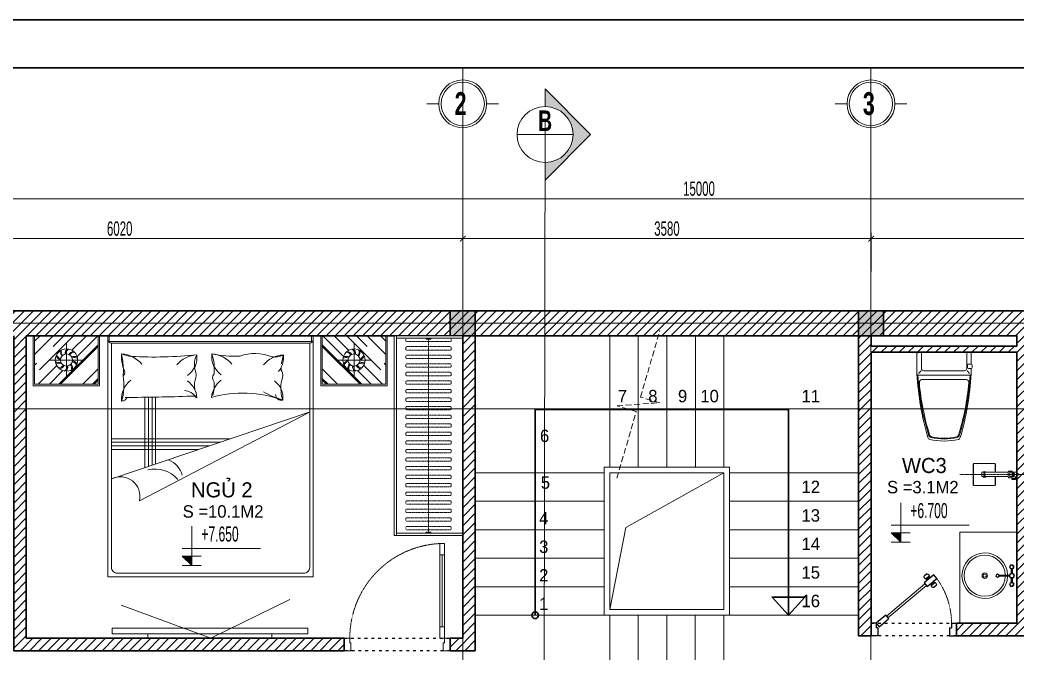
# Model space of a CAD drawing. Header units: millimetres. Extents: x 1336014 to 2939047, y -333549 to -60566.
# Drawn here: x 1369352 to 1378096, y -117158 to -111609 of the extents above; entities that cross this region are included whole.
import ezdxf
from ezdxf.enums import TextEntityAlignment as Align

# ---------------------------------------------------------------- set-up
doc = ezdxf.new("R2010")
doc.units = ezdxf.units.MM
doc.header["$MEASUREMENT"] = 0
doc.set_wipeout_variables(frame=1)
for name, pattern in [('$1$HIDDEN', [0.375, 0.25, -0.125]), ('ACAD_ISO03W100', [30, 12, -18]), ('CENTER2', [1.125, 0.75, -0.125, 0.125, -0.125]), ('DASHDOT', [1, 0.5, -0.25, 0, -0.25]), ('HIDDEN', [0.375, 0.25, -0.125])]:
    doc.linetypes.add(name, pattern=pattern)
for name, color, linetype, lineweight in [('.A-net Noi that', 139, 'Continuous', 15), ('.A-net Truc', 79, 'DASHDOT', 15), ('01.Cut', 255, 'Continuous', 35), ('02.Thay', 145, 'Continuous', 15), ('03.Manh', 251, 'Continuous', 13), ('04.Khuat', 250, 'HIDDEN', 18), ('05.Text', 253, 'Continuous', 18), ('06.betong', 2, 'Continuous', 35), ('07.noithat', 45, 'Continuous', 9), ('08.Dim', 156, 'Continuous', 15), ('09.Hatch', 250, 'Continuous', 5), ('10.Text', 254, 'Continuous', 18), ('10.truc', 250, 'CENTER2', 20), ('11.Khung bo', 32, 'Continuous', 50), ('12.Khung', 36, 'Continuous', 25), ('12.Kinh', 158, 'Continuous', 9), ('14. Net cua', 34, 'Continuous', 20), ('Alliance-dim', 1, 'Continuous', 13), ('DIM', 252, 'Continuous', 20), ('NN_KI HIEU', 22, 'Continuous', 18)]:
    doc.layers.add(name, color=color, linetype=linetype, lineweight=lineweight)
for name, color, linetype in [('i_Hatch thiet bi', 254, 'Continuous'), ('NET VUA', 143, 'Continuous'), ('text', 7, 'Continuous'), ('truc1', 250, 'ACAD_ISO03W100')]:
    doc.layers.add(name, color=color, linetype=linetype)
doc.layers.add('Tpl_Bound', color=1, linetype='Continuous', plot=False)
doc.styles.add('AVANTH', font='')
doc.styles.add('AVANTHB', font='')
doc.styles.add('TT5_Text Dim', font='hoatbif.shx', dxfattribs={"width": 0.6})
doc.styles.get('AVANTH').set_extended_font_data('.VnAvantH')
doc.styles.get('AVANTHB').set_extended_font_data('.VnAvantH', bold=True)
doc.dimstyles.new('TT5_Dim 1-50', dxfattribs={"dimscale": 50, "dimtxt": 2.5, "dimasz": 1, "dimexe": 1, "dimexo": 0.5, "dimgap": 0.5, "dimtad": 1, "dimdec": 0, "dimzin": 0, "dimdsep": 46, "dimtxsty": 'TT5_Text Dim', "dimblk": 'ARCHTICK', "dimcen": 0, "dimdle": 1, "dimclrd": 256, "dimclre": 256, "dimclrt": 1, "dimadec": 0, "dimazin": 0, "dimtfac": 0.015, "dimtdec": 0, "dimtix": 1, "dimtmove": 2, "dimatfit": 3, "dimldrblk": 'DOT', "dimfxl": 1, "dimtolj": 1, "dimtzin": 0, "dimlwd": -1, "dimlwe": -1, "dimarcsym": 1})

# ---------------------------------------------------------------- blocks, each defined once
blk = doc.blocks.new('100')
at = {"layer": '11.Khung bo', "const_width": 26.7}
blk.add_lwpolyline([(1860913, -945240), (1860913, -916940), (1896063, -916940), (1896063, -945240)], close=True, dxfattribs=at)
blk.add_lwpolyline([(1860913, -945240), (1860913, -916940), (1896063, -916940), (1896063, -945240)], close=True, dxfattribs=at)
blk.add_lwpolyline([(1860913, -945240), (1860913, -916940), (1896063, -916940), (1896063, -945240)], close=True, dxfattribs=at)
at = {"layer": '12.Khung'}
blk.add_lwpolyline([(1901579, -945940), (1901579, -916240), (1859580, -916240), (1859580, -945940)], close=True, dxfattribs=at)
blk.add_lwpolyline([(1901579, -945940), (1901579, -916240), (1859580, -916240), (1859580, -945940)], close=True, dxfattribs=at)
blk.add_lwpolyline([(1901579, -945940), (1901579, -916240), (1859580, -916240), (1859580, -945940)], close=True, dxfattribs=at)
blk = doc.blocks.new('DANHTRUC')
for p, q in [((980383, -947347), (980383, -947137)), ((979963, -947767), (979753, -947767)), ((980803, -947767), (981013, -947767)), ((980383, -948187), (980383, -948397))]:
    blk.add_line(p, q)
for radius in [420, 380]:
    blk.add_circle((980383, -947767), radius)
blk = doc.blocks.new('DFGFH')
h = blk.add_hatch(color=256)
h.dxf.hatch_style = 1
h.paths.add_polyline_path([(15438.1, 12136.8), (15658.1, 12136.8), (15658.1, 12356.8), (15438.1, 12356.8)])
blk.add_lwpolyline([(15438.1, 12136.8), (15658.1, 12136.8), (15658.1, 12356.8), (15438.1, 12356.8)], close=True)
blk = doc.blocks.new('_ARCHTICK')
at = {"const_width": 0.15}
blk.add_lwpolyline([(-0.5, -0.5), (0.5, 0.5)], dxfattribs=at)
blk = doc.blocks.new('*D280')
at = {"layer": '08.Dim', "transparency": 16777216}
for p, q in [((1367216.5, -113813.4), (1367216.5, -113475.9)), ((1373236.5, -113813.4), (1373236.5, -113475.9)), ((1367166.5, -113525.9), (1373286.5, -113525.9))]:
    blk.add_line(p, q, dxfattribs=at)
at = {"layer": 'Defpoints', "color": 0, "transparency": 16777216}
for p in [(1373236.5, -113525.9), (1367216.5, -113838.4), (1373236.5, -113838.4)]:
    blk.add_point(p, dxfattribs=at)
at = {"layer": '08.Dim', "transparency": 16777216, "xscale": 50, "yscale": 50, "zscale": 50, "rotation": 180}
blk.add_blockref('_ARCHTICK', (1367216.5, -113525.9), dxfattribs=at)
at = {"layer": '08.Dim', "transparency": 16777216, "xscale": 50, "yscale": 50, "zscale": 50}
blk.add_blockref('_ARCHTICK', (1373236.5, -113525.9), dxfattribs=at)
at = {"layer": '08.Dim', "color": 1, "transparency": 16777216, "insert": (1370226.5, -113438.4), "char_height": 125, "attachment_point": 5, "style": 'TT5_Text Dim'}
blk.add_mtext('\\A1;6020', dxfattribs=at)
blk = doc.blocks.new('_DOT')
blk.add_line((-0.5, 0), (-1, 0))
at = {"const_width": 0.5}
blk.add_lwpolyline([(-0.25, 0, 1), (0.25, 0, 1)], format="xyb", close=True, dxfattribs=at)
blk = doc.blocks.new('*D262')
at = {"layer": '08.Dim', "transparency": 16777216}
for p, q in [((1373235.5, -113813.4), (1373235.5, -113475.9)), ((1376815.5, -113813.4), (1376815.5, -113475.9)), ((1373185.5, -113525.9), (1376865.5, -113525.9))]:
    blk.add_line(p, q, dxfattribs=at)
at = {"layer": 'Defpoints', "color": 0, "transparency": 16777216}
for p in [(1376815.5, -113525.9), (1373235.5, -113838.4), (1376815.5, -113838.4)]:
    blk.add_point(p, dxfattribs=at)
at = {"layer": '08.Dim', "transparency": 16777216, "xscale": 50, "yscale": 50, "zscale": 50, "rotation": 180}
blk.add_blockref('_ARCHTICK', (1373235.5, -113525.9), dxfattribs=at)
at = {"layer": '08.Dim', "transparency": 16777216, "xscale": 50, "yscale": 50, "zscale": 50}
blk.add_blockref('_ARCHTICK', (1376815.5, -113525.9), dxfattribs=at)
at = {"layer": '08.Dim', "color": 1, "transparency": 16777216, "insert": (1375025.5, -113438.4), "char_height": 125, "attachment_point": 5, "style": 'TT5_Text Dim'}
blk.add_mtext('\\A1;3580', dxfattribs=at)
blk = doc.blocks.new('*D263')
at = {"layer": '08.Dim', "transparency": 16777216}
for p, q in [((1376816.5, -113813.4), (1376816.5, -113475.9)), ((1381996.5, -113813.4), (1381996.5, -113475.9)), ((1376766.5, -113525.9), (1382046.5, -113525.9))]:
    blk.add_line(p, q, dxfattribs=at)
at = {"layer": 'Defpoints', "color": 0, "transparency": 16777216}
for p in [(1381996.5, -113525.9), (1376816.5, -113838.4), (1381996.5, -113838.4)]:
    blk.add_point(p, dxfattribs=at)
at = {"layer": '08.Dim', "transparency": 16777216, "xscale": 50, "yscale": 50, "zscale": 50, "rotation": 180}
blk.add_blockref('_ARCHTICK', (1376816.5, -113525.9), dxfattribs=at)
at = {"layer": '08.Dim', "transparency": 16777216, "xscale": 50, "yscale": 50, "zscale": 50}
blk.add_blockref('_ARCHTICK', (1381996.5, -113525.9), dxfattribs=at)
at = {"layer": '08.Dim', "color": 1, "transparency": 16777216, "insert": (1379406.5, -113438.4), "char_height": 125, "attachment_point": 5, "style": 'TT5_Text Dim'}
blk.add_mtext('\\A1;5180', dxfattribs=at)
blk = doc.blocks.new('*D266')
at = {"layer": '08.Dim', "transparency": 16777216}
for p, q in [((1367106.5, -113813.4), (1367106.5, -113125.9)), ((1382106.5, -113813.4), (1382106.5, -113125.9)), ((1367056.5, -113175.9), (1382156.5, -113175.9))]:
    blk.add_line(p, q, dxfattribs=at)
at = {"layer": 'Defpoints', "color": 0, "transparency": 16777216}
for p in [(1382106.5, -113175.9), (1367106.5, -113838.4), (1382106.5, -113838.4)]:
    blk.add_point(p, dxfattribs=at)
at = {"layer": '08.Dim', "transparency": 16777216, "xscale": 50, "yscale": 50, "zscale": 50, "rotation": 180}
blk.add_blockref('_ARCHTICK', (1367106.5, -113175.9), dxfattribs=at)
at = {"layer": '08.Dim', "transparency": 16777216, "xscale": 50, "yscale": 50, "zscale": 50}
blk.add_blockref('_ARCHTICK', (1382106.5, -113175.9), dxfattribs=at)
at = {"layer": '08.Dim', "color": 1, "transparency": 16777216, "insert": (1375306.5, -113088.4), "char_height": 125, "attachment_point": 5, "style": 'TT5_Text Dim'}
blk.add_mtext('\\A1;15000', dxfattribs=at)
blk = doc.blocks.new('xibet5')
for p, q in [((-198.5, 0), (-198.5, -141)), ((198.5, 0), (198.5, -141)), ((-245.5, -111.5), (-245.5, -132.5)), ((-237.5, -102.5), (-215.5, -102.5)), ((-237.5, -141.5), (-215.5, -141.5)), ((-202, -163), (-223.3, -184.3)), ((-206.5, -111.5), (-206.5, -132.5)), ((-178.5, -161), (178.5, -161)), ((202, -163), (223.3, -184.3)), ((-227.5, -200), (227.5, -200)), ((-194.4, -239), (194.4, -239))]:
    blk.add_line(p, q)
blk.add_lwpolyline([(-237.5, -102.5), (-237.5, -10, -0.414214), (-227.5, 0), (227.5, 0, -0.414214), (237.5, -10), (237.5, -190, -0.056436), (142.5, -748, -0.271858), (125.9, -763.6, -0.114547), (-126, -763.5, -0.271578), (-142.5, -747.8, -0.056423), (-237.5, -190), (-237.5, -141.5)], format="xyb")
for centre, radius, start, end in [((-236.4, -111.6), 9.11, 96.96668, 179.70143), ((-236.4, -132.5), 9.12, 180.30506, 262.9578), ((-215.5, -111.5), 9, 0, 90), ((-215.5, -132.5), 9, 270, 0), ((-178.5, -141), 20, 180, 270), ((178.5, -141), 20, 270, 0), ((-227.5, -190), 10, 180, 270), ((1870.9, -94.5), 2102.6, 182.87428, 197.65536), ((-194.4, -261.5), 22.5, 90, 184.62462), ((-1870.9, -94.5), 2102.6, 342.34464, 357.12572), ((194.4, -261.5), 22.5, 355.37538, 90), ((227.5, -190), 10, 270, 0), ((1870.9, -94.5), 2094.5, 184.62454, 197.52765), ((-1870.9, -94.5), 2094.6, 342.46396, 355.37538), ((-111.2, -725.3), 22.5, 197.65536, 257.50587), ((-104.9, -718.5), 22.5, 197.52765, 258.10049), ((0, -223.6), 536.4, 257.50587, 282.49413), ((0.7, -217.3), 534.7, 258.10049, 281.73735), ((104.9, -718.8), 22.5, 281.73735, 342.46396), ((111.2, -725.3), 22.5, 282.49413, 342.34464)]:
    blk.add_arc(centre, radius, start, end)
blk = doc.blocks.new('navabo')
at = {"layer": '03.Manh'}
for p, q in [((-21.8, 241.7), (-58.3, 241.7)), ((-21.1, 230.7), (-58.2, 230.7)), ((-22.2, 236.1), (-57.4, 236.1)), ((-5.4, 216), (-5.4, 126.6)), ((0, 215.3), (0, 127.6)), ((5.4, 216), (5.4, 126.6)), ((21.1, 230.7), (58.2, 230.7)), ((21.8, 241.7), (58.3, 241.7)), ((22.2, 236.1), (57.4, 236.1))]:
    blk.add_line(p, q, dxfattribs=at)
for centre, radius in [((-76.8, 236.1), 19.4), ((-76.8, 236.1), 14), ((0, 237.5), 22.2), ((0, 237.5), 16.8), ((76.8, 236.1), 19.4), ((76.8, 236.1), 14), ((0, 112.2), 15.4), ((0, 112.2), 12.1), ((0, 0), 24), ((0, 0), 14)]:
    blk.add_circle(centre, radius, dxfattribs=at)
for radius in [200, 180]:
    blk.add_arc((0, 0), radius, 91.55955, 88.44045, dxfattribs=at)
blk = doc.blocks.new('dwc1')
at = {"layer": '04.Khuat'}
blk.add_arc((-110, -45), 661.1, 232.6174, 270, dxfattribs=at)
at = {"layer": '12.Kinh'}
for p, q in [((-173.6, -135.2), (-457, -472.4)), ((-157.3, -148.9), (-440.6, -486.1))]:
    blk.add_line(p, q, dxfattribs=at)
at = {"layer": 'NET VUA'}
for p, q in [((-110, 0), (0, 0)), ((0, -60), (0, 0)), ((-110, -45), (-110, 0)), ((-110, -45), (-70, -45)), ((-70, -60), (-70, -45)), ((-70, -60), (0, -60)), ((-180.8, -129.2), (-150.1, -154.9)), ((-542.4, -490.2), (-522.5, -466.6)), ((-528.1, -512.2), (-498.4, -476.9)), ((-523.6, -506.8), (-513.9, -514.9)), ((-513.7, -518.8), (-518.9, -528.4)), ((-515.7, -517.1), (-491.5, -488.2)), ((-515.7, -517.1), (-513.7, -518.8)), ((-503, -482.3), (-493.3, -490.4)), ((-491.5, -488.2), (-489.4, -489.9)), ((-489.4, -489.9), (-480.9, -483.2)), ((-480.9, -483.2), (-479.1, -484.7)), ((-474, -552.1), (-449.8, -523.3)), ((-463.8, -466.6), (-433.2, -492.3)), ((-451.8, -521.6), (-446.6, -512)), ((-449.8, -523.3), (-451.8, -521.6)), ((-446.6, -512), (-448.5, -510.5)), ((-518.9, -528.4), (-517.1, -529.9)), ((-484.6, -557.2), (-486.4, -555.7)), ((-476.1, -550.4), (-484.6, -557.2)), ((-474, -552.1), (-476.1, -550.4)), ((-462.5, -558.1), (-472.2, -550)), ((-467.1, -563.5), (-437.4, -528.2)), ((-441.9, -533.6), (-451.6, -525.5)), ((-443, -573.8), (-423.1, -550.1)), ((-70, -690), (0, -690)), ((-70, -690), (-70, -705)), ((0, -690), (0, -750)), ((-110, -705), (-110, -750)), ((-110, -705), (-70, -705)), ((-110, -750), (0, -750))]:
    blk.add_line(p, q, dxfattribs=at)
for points in [[(-180.8, -129.2), (-110, -45), (-79.4, -70.7), (-150.1, -154.9)], [(-433.2, -492.3), (-504, -576.5), (-534.6, -550.8), (-463.8, -466.6)]]:
    blk.add_lwpolyline(points, dxfattribs=at)
for centre, start, end in [((-518.4, -490.3), 179.97631, 246.09171), ((-518.4, -490.3), 33.8258, 99.94119), ((-447.1, -550.1), 213.8258, 279.94119), ((-447.1, -550.1), 359.97631, 66.09171)]:
    blk.add_arc(centre, 24, start, end, dxfattribs=at)
blk = doc.blocks.new('4tery')
at = {"color": 0}
for p, q in [((253878.4, -21759.7), (251436.6, -21759.7)), ((251441.7, -22184.2), (251441.7, -21759.7)), ((251441.7, -21807.6), (251489.6, -21759.7)), ((251441.7, -21922.4), (251604.3, -21759.7)), ((251485.7, -22057.9), (251783.8, -21759.7)), ((251604.9, -21853.3), (251698.5, -21759.7)), ((251768.9, -21886.5), (251895.7, -21759.7)), ((251814, -21941.4), (251995.7, -21759.7)), ((251999.3, -21759.7), (251999.3, -22184.2)), ((252084.8, -21759.7), (254526.6, -21759.7)), ((253963.9, -21759.7), (253963.9, -22184.2)), ((254149.2, -21941.4), (253967.5, -21759.7)), ((254194.3, -21886.5), (254067.6, -21759.7)), ((254477.5, -22057.9), (254179.4, -21759.7)), ((254358.3, -21853.3), (254264.7, -21759.7)), ((254521.6, -21922.4), (254358.9, -21759.7)), ((254521.6, -21807.6), (254473.6, -21759.7)), ((254521.6, -22184.2), (254521.6, -21759.7)), ((251653.6, -22184.2), (251999.3, -21838.5)), ((251668.4, -22184.2), (251999.3, -21853.2)), ((251720.9, -22122), (251720.9, -21821.9)), ((252109.6, -21824), (252978.4, -21824)), ((252978.4, -21824), (253837.2, -21824)), ((253847.2, -21824), (252978.4, -21824)), ((254309.6, -22184.2), (253963.9, -21838.5)), ((254294.9, -22184.2), (253963.9, -21853.2)), ((254242.3, -22122), (254242.3, -21821.9)), ((251441.7, -22016.6), (251457.8, -22000.5)), ((251471.2, -22184.2), (251635.4, -22020)), ((251570.9, -21972), (251870.9, -21972)), ((254392.4, -21972), (254092.3, -21972)), ((254492, -22184.2), (254327.8, -22020)), ((254521.6, -22016.6), (254505.5, -22000.5)), ((251571.2, -22184.2), (251690.4, -22065.1)), ((251865.5, -22184.2), (251999.3, -22050.4)), ((254097.7, -22184.2), (253963.9, -22050.4)), ((254392, -22184.2), (254272.9, -22065.1)), ((251999.3, -22184.2), (251441.7, -22184.2)), ((251947.9, -22184.2), (251999.3, -22132.8)), ((251962.6, -22184.2), (251999.3, -22147.5)), ((254015.3, -22184.2), (253963.9, -22132.8)), ((254000.6, -22184.2), (253963.9, -22147.5)), ((253963.9, -22184.2), (254521.6, -22184.2)), ((253460.8, -22296.9), (253460.8, -22883.4)), ((253492, -22297.5), (253492, -22894)), ((253523.2, -22298), (253523.2, -22904.5)), ((253554.4, -22298.4), (253554.4, -22915)), ((252803.1, -22661.5), (253847.2, -22661.5)), ((252895.6, -22692.7), (253847.2, -22692.7)), ((252988.1, -22723.9), (253847.2, -22723.9)), ((253080.5, -22755.1), (253847.2, -22755.1))]:
    blk.add_line(p, q, dxfattribs=at)
for points in [[(252011.8, -21759.7), (252011.8, -22196.7), (251429.2, -22196.7), (251429.2, -21759.7)], [(253878.4, -21759.7), (253878.4, -23871.8), (252078.4, -23871.8), (252078.4, -21759.7)], [(252095.2, -21808.5), (253868, -21808.5), (253868, -21759.7), (252095.2, -21759.7), (252095.2, -21808.5)], [(253951.4, -21759.7), (253951.4, -22196.7), (254534.1, -22196.7), (254534.1, -21759.7)]]:
    blk.add_lwpolyline(points, dxfattribs=at)
for points in [[(253847.2, -21824), (253847.2, -23788.6, -0.414214), (253795.2, -23840.6), (252161.7, -23840.6, -0.414214), (252109.6, -23788.6), (252109.6, -21824)], [(253672.1, -21940.1, -0.040806), (253099.1, -21925.3, -0.040806)]]:
    blk.add_lwpolyline(points, format="xyb", dxfattribs=at)
blk.add_lwpolyline([(253602.2, -23204.7), (252104.6, -22425.7), (253846, -23013.5, 0.631774)], format="xyb", close=True, dxfattribs=at)
for centre, radius in [((251720.9, -21972), 98), ((251720.9, -21972), 53.1), ((254242.3, -21972), 98), ((254242.3, -21972), 53.1)]:
    blk.add_circle(centre, radius, dxfattribs=at)
for centre, radius, start, end in [((252109.6, -21792.8), 31.2, 180, 270), ((253847.2, -21792.8), 31.2, 270, 0), ((251684.8, -21907.5), 63, 208.17003, 254.48975), ((251680.6, -21912.2), 48, 196.30017, 256.53802), ((251729.6, -21898.5), 63, 172.17003, 218.48975), ((251723.4, -21899.9), 48, 160.30017, 220.53802), ((251771.1, -21917.7), 63, 136.17003, 182.48975), ((251765.3, -21915.2), 48, 124.30017, 184.53802), ((251793.4, -21957.5), 63, 100.17003, 146.48975), ((251790.2, -21952.1), 48, 88.30017, 148.53802), ((251788, -22002.9), 63, 64.17003, 110.48975), ((252540, -21946), 202.2, 174.11002, 206.26285), ((252321.1, -22179.5), 254.9, 40.4189, 85.9871), ((252417.5, -21782.9), 162.6, 241.09082, 278.40418), ((251822.8, -22077.1), 538, 7.6727, 16.39543), ((252591.1, -22318.4), 403.5, 71.0183, 111.79741), ((252778.7, -21047.9), 890.8, 266.37157, 282.25617), ((252985.6, -22172.6), 254.9, 94.0129, 139.5811), ((252766.7, -21939.1), 202.2, 306.5711, 5.88998), ((253339.5, -22047.7), 393.6, 160.81331, 186.50531), ((253300.2, -21946), 202.2, 174.11002, 233.4289), ((252937.1, -22012.2), 183.9, 338.30173, 28.22636), ((253081.3, -22179.5), 254.9, 40.4189, 85.9871), ((253776.5, -22172.6), 254.9, 94.0129, 139.5811), ((253641.4, -21634.9), 306.7, 275.73304, 292.48215), ((253438.9, -21944.6), 320.9, 341.30581, 4.69516), ((255439.4, -22190.3), 1702.6, 170.81082, 175.19015), ((254175.2, -22002.9), 63, 69.51025, 115.82997), ((254173, -21952.1), 48, 31.46198, 91.69983), ((254169.8, -21957.5), 63, 33.51025, 79.82997), ((254197.9, -21915.2), 48, 355.46198, 55.69983), ((254192.2, -21917.7), 63, 357.51025, 43.82997), ((254239.8, -21899.9), 48, 319.46198, 19.69983), ((254233.6, -21898.5), 63, 321.51025, 7.82997), ((254282.6, -21912.2), 48, 283.46198, 343.69983), ((254278.5, -21907.5), 63, 285.51025, 331.82997), ((251653.2, -21947.3), 48, 232.30017, 292.53802), ((251653.8, -21941), 63, 244.17003, 290.48975), ((251651.6, -21991.8), 48, 268.30017, 328.53802), ((251648.4, -21986.4), 63, 280.17003, 326.48975), ((251676.5, -22028.8), 48, 304.30017, 4.53802), ((251670.7, -22026.3), 63, 316.17003, 2.48975), ((251718.4, -22044), 48, 340.30017, 40.53802), ((251712.2, -22045.4), 63, 352.17003, 38.48975), ((251788.6, -21996.6), 48, 52.30017, 112.53802), ((251761.2, -22031.7), 48, 16.30017, 76.53802), ((251757, -22036.5), 63, 28.17003, 74.48975), ((254174.6, -21996.6), 48, 67.46198, 127.69983), ((254206.2, -22036.5), 63, 105.51025, 151.82997), ((254202, -22031.7), 48, 103.46198, 163.69983), ((254251, -22045.4), 63, 141.51025, 187.82997), ((254244.9, -22044), 48, 139.46198, 199.69983), ((254292.5, -22026.3), 63, 177.51025, 223.82997), ((254286.7, -22028.8), 48, 175.46198, 235.69983), ((254314.8, -21986.4), 63, 213.51025, 259.82997), ((254311.6, -21991.8), 48, 211.46198, 271.69983), ((254309.5, -21941), 63, 249.51025, 295.82997), ((254310.1, -21947.3), 48, 247.46198, 307.69983), ((252521.1, -22103.2), 174.9, 172.46324, 202.98304), ((252313, -22047.5), 47.7, 316.73156, 14.64939), ((252540, -21946), 202.2, 206.26285, 219.05958), ((252903.6, -22127.3), 56.9, 319.098, 37.91671), ((253281.4, -22103.2), 174.9, 172.46324, 202.98304), ((253777.3, -22078.7), 46.4, 137.82866, 225.5264), ((254254.4, -22189.8), 515.6, 171.29291, 195.9757), ((256199.6, -21999.9), 2457.4, 181.11236, 182.60946), ((252516.2, -22297.5), 171.7, 124.24279, 188.73787), ((251972.7, -22213.4), 389.7, 343.5644, 6.17042), ((252759.1, -22317.9), 212.2, 4.90995, 52.88025), ((253289.2, -22185.8), 343.3, 176.44459, 196.20457), ((253300.2, -22317.9), 202.2, 126.5711, 175.68187), ((252930.2, -22187.4), 190.8, 343.76996, 4.77672), ((253557.6, -22311), 202.2, 354.11002, 53.4289), ((252167.2, -21685.2), 663.1, 285.68625, 301.65011), ((252694.9, -23263.2), 1002.1, 74.03693, 110.34935), ((252358.3, -22275.3), 49.7, 256.19816, 0.22733), ((253139.7, -22350.1), 62.8, 78.62977, 130.90094), ((253214, -22366.5), 127.2, 93.52562, 146.37201), ((253780.1, -4762.7), 17537.2, 267.94786, 269.82601), ((253762.3, -22272.6), 59.3, 211.45882, 266.52915), ((253776.5, -22077.5), 254.9, 261.65834, 265.9871), ((253415.9, -23029.9), 194.7, 110.87879, 165.8137), ((253465.1, -23189.9), 262.9, 75.62877, 139.37096)]:
    blk.add_arc(centre, radius, start, end, dxfattribs=at)
blk = doc.blocks.new('*U22')
blk.add_wipeout([(1750, -600), (0, -600), (0, 0), (1750, 0)]).dxf.layer = '07.noithat'
at = {"layer": '07.noithat'}
for p, q in [((0, -600), (0, 0)), ((0, 0), (1750, 0)), ((20, -580), (20, 0)), ((1730, 0), (1730, -580)), ((1750, 0), (1750, -600)), ((1750, -580), (0, -580)), ((1750, -600), (0, -600))]:
    blk.add_line(p, q, dxfattribs=at)
at = {"layer": '07.noithat', "linetype": 'HIDDEN'}
blk.add_line((20, -300), (1730, -300), dxfattribs=at)
at = {"layer": '07.noithat', "linetype": 'HIDDEN', "ltscale": 0.3}
for points in [[(30, -100), (40, -100, -0.414214), (50, -110), (50, -490, -0.414214), (40, -500), (30, -500, -0.414214), (20, -490), (20, -110, -0.414214)], [(105, -100), (115, -100, -0.414214), (125, -110), (125, -490, -0.414214), (115, -500), (105, -500, -0.414214), (95, -490), (95, -110, -0.414214)], [(180, -100), (190, -100, -0.414214), (200, -110), (200, -490, -0.414214), (190, -500), (180, -500, -0.414214), (170, -490), (170, -110, -0.414214)], [(255, -100), (265, -100, -0.414214), (275, -110), (275, -490, -0.414214), (265, -500), (255, -500, -0.414214), (245, -490), (245, -110, -0.414214)], [(330, -100), (340, -100, -0.414214), (350, -110), (350, -490, -0.414214), (340, -500), (330, -500, -0.414214), (320, -490), (320, -110, -0.414214)], [(405, -100), (415, -100, -0.414214), (425, -110), (425, -490, -0.414214), (415, -500), (405, -500, -0.414214), (395, -490), (395, -110, -0.414214)], [(480, -100), (490, -100, -0.414214), (500, -110), (500, -490, -0.414214), (490, -500), (480, -500, -0.414214), (470, -490), (470, -110, -0.414214)], [(555, -100), (565, -100, -0.414214), (575, -110), (575, -490, -0.414214), (565, -500), (555, -500, -0.414214), (545, -490), (545, -110, -0.414214)], [(630, -100), (640, -100, -0.414214), (650, -110), (650, -490, -0.414214), (640, -500), (630, -500, -0.414214), (620, -490), (620, -110, -0.414214)], [(705, -100), (715, -100, -0.414214), (725, -110), (725, -490, -0.414214), (715, -500), (705, -500, -0.414214), (695, -490), (695, -110, -0.414214)], [(780, -100), (790, -100, -0.414214), (800, -110), (800, -490, -0.414214), (790, -500), (780, -500, -0.414214), (770, -490), (770, -110, -0.414214)], [(855, -100), (865, -100, -0.414214), (875, -110), (875, -490, -0.414214), (865, -500), (855, -500, -0.414214), (845, -490), (845, -110, -0.414214)], [(930, -100), (940, -100, -0.414214), (950, -110), (950, -490, -0.414214), (940, -500), (930, -500, -0.414214), (920, -490), (920, -110, -0.414214)], [(1005, -100), (1015, -100, -0.414214), (1025, -110), (1025, -490, -0.414214), (1015, -500), (1005, -500, -0.414214), (995, -490), (995, -110, -0.414214)], [(1080, -100), (1090, -100, -0.414214), (1100, -110), (1100, -490, -0.414214), (1090, -500), (1080, -500, -0.414214), (1070, -490), (1070, -110, -0.414214)], [(1155, -100), (1165, -100, -0.414214), (1175, -110), (1175, -490, -0.414214), (1165, -500), (1155, -500, -0.414214), (1145, -490), (1145, -110, -0.414214)], [(1230, -100), (1240, -100, -0.414214), (1250, -110), (1250, -490, -0.414214), (1240, -500), (1230, -500, -0.414214), (1220, -490), (1220, -110, -0.414214)], [(1305, -100), (1315, -100, -0.414214), (1325, -110), (1325, -490, -0.414214), (1315, -500), (1305, -500, -0.414214), (1295, -490), (1295, -110, -0.414214)], [(1380, -100), (1390, -100, -0.414214), (1400, -110), (1400, -490, -0.414214), (1390, -500), (1380, -500, -0.414214), (1370, -490), (1370, -110, -0.414214)], [(1455, -100), (1465, -100, -0.414214), (1475, -110), (1475, -490, -0.414214), (1465, -500), (1455, -500, -0.414214), (1445, -490), (1445, -110, -0.414214)], [(1530, -100), (1540, -100, -0.414214), (1550, -110), (1550, -490, -0.414214), (1540, -500), (1530, -500, -0.414214), (1520, -490), (1520, -110, -0.414214)], [(1605, -100), (1615, -100, -0.414214), (1625, -110), (1625, -490, -0.414214), (1615, -500), (1605, -500, -0.414214), (1595, -490), (1595, -110, -0.414214)], [(1680, -100), (1690, -100, -0.414214), (1700, -110), (1700, -490, -0.414214), (1690, -500), (1680, -500, -0.414214), (1670, -490), (1670, -110, -0.414214)]]:
    blk.add_lwpolyline(points, format="xyb", close=True, dxfattribs=at)
at = {"layer": '07.noithat'}
for points in [[(20, -320), (20, -280), (30, -280), (30, -320)], [(1720, -320), (1720, -280), (1730, -280), (1730, -320)]]:
    blk.add_lwpolyline(points, close=True, dxfattribs=at)
blk = doc.blocks.new('A$C4E7C6F34')
at = {"layer": 'DIM'}
blk.add_hatch(color=256, dxfattribs=at).paths.add_polyline_path([(-38, 0), (-38, 138), (-178, 138)])
for p, q in [((-38, 576), (-38, 0)), ((964, 248), (-178, 248)), ((-178, 138), (101, 138)), ((-178, 138), (-38, 0)), ((-178, 0), (101, 0))]:
    blk.add_line(p, q, dxfattribs=at)
at = {"layer": 'text', "style": 'TT5_Text Dim', "flags": 8}
blk.add_attdef('%%P0.000', text='', height=220, dxfattribs=at).set_placement((102, 461), align=Align.MIDDLE_LEFT)
blk = doc.blocks.new('*U19')
blk.add_line((-70, 100), (-70, 730))
for points in [[(-50, 0), (-50, 830), (-90, 830), (-90, 0)], [(-50, 100), (-90, 100), (-90, 730), (-50, 730)]]:
    blk.add_lwpolyline(points, close=True)
at = {"lineweight": 13}
for points in [[(-930, -110), (-870, -110), (-870, -40), (-880, -40), (-880, 0), (-930, 0)], [(0, -110), (-60, -110), (-60, -40), (-50, -40), (-50, 0), (0, 0)]]:
    blk.add_lwpolyline(points, close=True, dxfattribs=at)
at = {"linetype": 'HIDDEN'}
blk.add_arc((-50, 0), 830, 90, 180, dxfattribs=at)
blk = doc.blocks.new('mb sen  tam vuong')
at = {"layer": '.A-net Noi that', "ltscale": 0.5}
for p, q in [((-26, -92), (-1, -92)), ((26, -92), (-26, -92)), ((-26, -93), (-26, -92)), ((-26, -148), (-26, -93)), ((-26, -148), (-26, -93)), ((-10, -79), (-9, -78)), ((-10, -92), (-10, -79)), ((9, -78), (-9, -78)), ((0, -133), (0, -93)), ((0, -133), (0, -93)), ((26, -92), (1, -92)), ((10, -79), (9, -78)), ((10, -79), (10, -92)), ((26, -93), (26, -92)), ((26, -148), (26, -93)), ((26, -111), (26, -93)), ((26, -148), (26, -111)), ((26, -148), (26, -111)), ((29, -110), (27, -110)), ((28, -152), (28, -112)), ((44, -110), (30, -110)), ((57, -110), (45, -110)), ((45, -110), (57, -110)), ((46, -152), (46, -112)), ((59, -112), (59, -152)), ((-40, -189), (-40, -172)), ((-40, -172), (-39, -172)), ((-39, -189), (-39, -172)), ((39, -175), (-39, -175)), ((-29, -172), (-38, -172)), ((-38, -172), (-38, -173)), ((-29, -173), (-38, -173)), ((-27, -173), (-38, -173)), ((-38, -174), (-38, -175)), ((-27, -175), (-38, -175)), ((-36, -175), (-38, -175)), ((-38, -175), (-38, -175)), ((-38, -175), (-38, -175)), ((-37, -149), (-37, -172)), ((-29, -172), (-37, -172)), ((-27, -148), (-36, -148)), ((-27, -157), (-36, -157)), ((-27, -175), (-31, -175)), ((-27, -172), (-29, -172)), ((-27, -148), (-27, -172)), ((-25, -175), (-27, -175)), ((-1, -134), (-26, -134)), ((-26, -170), (-26, -148)), ((-26, -148), (-26, -173)), ((-26, -170), (-26, -148)), ((-26, -171), (-26, -170)), ((-25, -146), (-25, -134)), ((-25, -134), (-25, -134)), ((25, -134), (-25, -134)), ((-25, -148), (-25, -173)), ((-25, -149), (-25, -148)), ((-25, -503), (-25, -194)), ((24, -146), (-24, -146)), ((24, -146), (-24, -146)), ((24, -147), (-24, -147)), ((24, -147), (-24, -147)), ((-6, -125), (-8, -125)), ((-8, -125), (-8, -126)), ((-8, -126), (-8, -128)), ((-6, -128), (-8, -128)), ((-6, -125), (-6, -126)), ((-6, -126), (-6, -128)), ((26, -134), (1, -134)), ((8, -125), (6, -125)), ((6, -125), (6, -126)), ((6, -126), (6, -128)), ((8, -128), (6, -128)), ((8, -125), (8, -126)), ((8, -126), (8, -128)), ((25, -146), (25, -134)), ((25, -134), (25, -134)), ((25, -148), (25, -173)), ((25, -149), (25, -148)), ((27, -175), (25, -175)), ((25, -503), (25, -194)), ((26, -170), (26, -148)), ((26, -153), (26, -148)), ((26, -148), (26, -173)), ((26, -153), (26, -148)), ((26, -170), (26, -153)), ((26, -171), (26, -170)), ((29, -154), (27, -154)), ((29, -172), (27, -172)), ((38, -173), (27, -173)), ((38, -175), (27, -175)), ((31, -175), (27, -175)), ((38, -172), (29, -172)), ((29, -172), (29, -173)), ((37, -172), (29, -172)), ((38, -173), (29, -173)), ((44, -154), (30, -154)), ((38, -175), (36, -175)), ((38, -172), (38, -173)), ((38, -173), (38, -173)), ((38, -174), (38, -175)), ((38, -175), (38, -175)), ((38, -175), (38, -175)), ((39, -189), (39, -172)), ((39, -172), (40, -172)), ((40, -189), (40, -172)), ((57, -154), (45, -154)), ((45, -154), (57, -154)), ((-25, -344), (-120, -344)), ((-25, -346), (-120, -346)), ((120, -344), (25, -344)), ((120, -346), (25, -346)), ((-130, -354), (-130, -594)), ((-128, -354), (-128, -594)), ((128, -354), (128, -594)), ((130, -354), (130, -594)), ((24, -504), (-24, -504)), ((120, -602), (-120, -602)), ((120, -604), (-120, -604))]:
    blk.add_line(p, q, dxfattribs=at)
for centre, radius in [((-7, -126), 4), ((-7, -126), 4), ((7, -126), 4), ((7, -126), 4), ((-13, -474), 5.2), ((-13, -474), 5.5), ((13, -474), 5.2), ((13, -474), 5.5)]:
    blk.add_circle(centre, radius, dxfattribs=at)
for centre, radius, start, end in [((-26, -93), 0.3, 90, 180), ((-26, -92), 0.5, 90, 180), ((-1, -93), 0.543, 4.3855, 85.6145), ((1, -93), 0.543, 94.3855, 175.6145), ((0, -97), 4, 267.134, 272.866), ((0, -97), 3.5, 266.7242, 273.2758), ((26, -93), 0.3, 0, 90), ((26, -92), 0.5, 0, 90), ((27, -111), 0.5, 90, 180), ((30, -112), 2, 90, 180), ((44, -112), 2, 0, 90), ((57, -112), 1.5, 75.0938, 90), ((57, -112), 2, 0, 90), ((-40, -172), 0.3, 90, 180), ((-38, -189), 2, 180, 256.0836), ((-39, -172), 0.3, 0, 90), ((-38, -189), 0.5, 180, 256.0836), ((-38, -174), 0.3, 90, 180), ((-38, -175), 0.3, 180, 270), ((0, -36), 159, 256.0836, 283.9164), ((0, -36), 160, 256.0836, 283.9164), ((-36, -149), 1, 90, 180), ((-36, -158), 1, 90, 180), ((-27, -148), 0.5, 0, 90), ((-27, -157), 0.5, 0, 90), ((-27, -171), 1, 270, 0), ((-27, -173), 0.5, 270, 0), ((-27, -173), 2, 270, 0), ((-26, -134), 0.3, 180, 270), ((-24, -148), 2, 90, 180), ((-24, -148), 2, 90, 120), ((-24, -148), 0.5, 90, 180), ((-1, -133), 0.5, 270, 0), ((1, -133), 0.5, 180, 270), ((24, -148), 2, 0, 90), ((24, -148), 0.5, 0, 90), ((27, -173), 2, 180, 270), ((26, -134), 0.3, 270, 0), ((27, -153), 0.5, 180, 270), ((27, -171), 1, 180, 270), ((27, -173), 0.5, 180, 270), ((30, -152), 2, 180, 270), ((37, -173), 1, 0, 45.573), ((38, -174), 0.3, 0, 90), ((38, -175), 0.3, 270, 0), ((38, -189), 2, 283.9164, 0), ((38, -189), 0.5, 283.9164, 0), ((39, -172), 0.3, 90, 180), ((40, -172), 0.3, 0, 90), ((44, -152), 2, 270, 0), ((57, -152), 2, 270, 0), ((57, -152), 1.5, 270, 284.9062), ((-120, -354), 10, 90, 180), ((-120, -354), 8, 90, 180), ((120, -354), 10, 0, 90), ((120, -354), 8, 0, 90), ((0, -474), 33.5, 138.2682, 180), ((0, -474), 29, 149.5497, 210.4503), ((0, -474), 33.5, 318.2682, 41.7318), ((0, -474), 29, 329.5497, 30.4503), ((0, -474), 33.5, 180, 221.7318), ((-24, -503), 1, 180, 270), ((0, -474), 33.5, 243.5756, 296.4244), ((24, -503), 1, 270, 0), ((-120, -594), 10, 180, 270), ((-120, -594), 8, 180, 270), ((120, -594), 10, 270, 0), ((120, -594), 8, 270, 0)]:
    blk.add_arc(centre, radius, start, end, dxfattribs=at)
at = {"layer": '.A-net Truc', "linetype": 'HIDDEN', "ltscale": 0.5}
blk.add_line((0, -762), (0, 108), dxfattribs=at)
blk = doc.blocks.new('r23rfed')
at = {"layer": '03.Manh'}
for points in [[(543327.4, -34965.8), (542542.8, -34676.3)], [(543327.4, -34965.8), (544022, -34627.4)]]:
    blk.add_lwpolyline(points, dxfattribs=at)
for points in [[(542462.5, -34926.8), (544178.9, -34926.8), (544178.9, -34878), (542462.5, -34878)], [(542777, -34965.8), (543864.4, -34965.8), (543864.4, -34926.8), (542777, -34926.8)]]:
    blk.add_lwpolyline(points, close=True, dxfattribs=at)

msp = doc.modelspace()

# ---------------------------------------------------------------- hatches: boundary and pattern name
at = {"layer": '09.Hatch'}
msp.add_hatch(color=256, dxfattribs=at).paths.add_polyline_path([(1373956.7, -112367.4), (1373956.7, -112213.7), (1374355.9, -112612.9), (1373956.7, -113012.1), (1373956.7, -112858.3, 0.414214), (1374202.2, -112612.9, 0.414214)])
at = {"layer": '09.Hatch', "ltscale": 50}
h = msp.add_hatch(dxfattribs=at)
h.set_pattern_fill('TUONGXAY', color=256, scale=450, style=0)
h.set_pattern_definition([(45, (827697.484, -82061.864), (-39.7747564, 39.7747564), [])])
h.paths.add_polyline_path([(1382105.5, -114157.6), (1367105.5, -114157.6), (1367105.5, -114377.6), (1367105.5, -114882.4), (1367325.5, -114882.4), (1367325.5, -114377.6), (1369296.9, -114377.6), (1369296.9, -117137.6), (1372194.5, -117137.6), (1372194.5, -117027.6), (1369406.9, -117027.6), (1369406.9, -114377.6), (1373234.5, -114377.6), (1373234.5, -117027.6), (1373124.5, -117027.6), (1373124.5, -117137.6), (1373344.5, -117137.6), (1373344.5, -114377.6), (1376706.5, -114377.6), (1376706.5, -117007.6), (1376816.5, -117007.6), (1376816.5, -114522.2), (1378094.5, -114522.2), (1378094.5, -116897.6), (1377564.5, -116897.6), (1377564.5, -117007.6), (1378204.5, -117007.6), (1378204.5, -114377.6), (1381885.5, -114377.6), (1381885.5, -114957.6), (1382105.5, -114957.6)])
h.paths.add_polyline_path([(1378094.5, -114377.6), (1378094.5, -114467.2), (1376816.5, -114467.2), (1376816.5, -114377.6)], flags=16)

# ---------------------------------------------------------------- linework, layer by layer
at = {"layer": '01.Cut'}
for points in [[(1382105.5, -114157.6), (1367105.5, -114157.6), (1367105.5, -114377.6)], [(1372194.5, -117137.6), (1369296.9, -117137.6), (1369296.9, -114377.6)], [(1373234.5, -114377.6), (1369406.9, -114377.6)], [(1373234.5, -114377.6), (1369406.9, -114377.6)], [(1372194.5, -117027.6), (1369406.9, -117027.6), (1369406.9, -114377.6)], [(1376706.5, -114377.6), (1373344.5, -114377.6)], [(1376706.5, -114377.6), (1376706.5, -117007.6), (1376816.5, -117007.6), (1376816.5, -114522.2)], [(1378094.5, -114377.6), (1376816.5, -114377.6)], [(1376816.5, -114467.2), (1376816.5, -114377.6)], [(1378094.5, -114377.6), (1378094.5, -114467.2)], [(1378094.5, -114522.2), (1376816.5, -114522.2)], [(1378094.5, -114522.2), (1378094.5, -116897.6), (1377564.5, -116897.6)], [(1373869.5, -115562.5), (1373869.5, -115022.3), (1376090.6, -115022.3), (1376090.6, -116827.6), (1376235.6, -116668), (1375946.8, -116668), (1376090.6, -116827.6)], [(1373869.5, -116827.6), (1373869.5, -115562.5)], [(1377564.5, -116897.6), (1377564.5, -117007.6)], [(1372194.5, -117027.6), (1372194.5, -117137.6)], [(1373124.5, -117027.6), (1373124.5, -117135.7)], [(1377564.5, -117007.6), (1378204.5, -117007.6)]]:
    msp.add_lwpolyline(points, dxfattribs=at)
msp.add_lwpolyline([(1376816.5, -114377.6), (1378094.5, -114377.6), (1378094.5, -114467.2), (1376816.5, -114467.2)], close=True, dxfattribs=at)
msp.add_circle((1373869.5, -116827.6), 28.9, dxfattribs=at)
at = {"layer": '02.Thay'}
for p, q in [((1374355.9, -112612.9), (1373956.7, -112213.7)), ((1373956.7, -112367.4), (1373956.7, -112213.7)), ((1373711.2, -112612.9), (1374202.2, -112612.9)), ((1374355.9, -112612.9), (1373956.7, -113012.1)), ((1373956.7, -113012.1), (1373956.7, -112858.3)), ((1373234.5, -116897.6), (1373234.5, -114377.6)), ((1373344.5, -117007.6), (1373344.5, -114377.6)), ((1374524.5, -115527.6), (1374524.5, -114377.6)), ((1374774.5, -115527.6), (1374774.5, -114377.6)), ((1375024.5, -115527.6), (1375024.5, -114377.6)), ((1375274.5, -115527.6), (1375274.5, -114377.6)), ((1375524.5, -115527.6), (1375524.5, -114377.6)), ((1376704.5, -116577.6), (1376704.5, -114377.6)), ((1374524.5, -115577.6), (1374524.5, -116777.6)), ((1374524.5, -115577.6), (1374524.5, -116777.6))]:
    msp.add_line(p, q, dxfattribs=at)
for points in [[(1374474.5, -115577.6), (1373344.5, -115577.6)], [(1375574.5, -116577.6), (1375574.5, -115527.6), (1374474.5, -115527.6), (1374474.5, -116827.6)], [(1375524.5, -115577.6), (1374524.5, -115577.6)], [(1375524.5, -115577.6), (1374664.5, -116056.5), (1374524.5, -116777.6)], [(1375524.5, -115577.6), (1375524.5, -116577.6)], [(1376704.5, -115577.6), (1375574.5, -115577.6)], [(1374474.5, -115827.6), (1373344.5, -115827.6)], [(1374474.5, -115827.6), (1373344.5, -115827.6)], [(1376704.5, -115827.6), (1375574.5, -115827.6)], [(1376704.5, -115827.6), (1375574.5, -115827.6)], [(1374474.5, -116077.6), (1373344.5, -116077.6)], [(1374474.5, -116077.6), (1373344.5, -116077.6)], [(1376704.5, -116077.6), (1375574.5, -116077.6)], [(1376704.5, -116077.6), (1375574.5, -116077.6)], [(1374474.5, -116327.6), (1373344.5, -116327.6)], [(1374474.5, -116327.6), (1373344.5, -116327.6)], [(1376704.5, -116327.6), (1375574.5, -116327.6)], [(1376704.5, -116327.6), (1375574.5, -116327.6)], [(1374474.5, -116577.6), (1373344.5, -116577.6)], [(1374474.5, -116577.6), (1373344.5, -116577.6)], [(1375574.5, -116577.6), (1375574.5, -116827.6), (1374524.5, -116827.6)], [(1375524.5, -116577.6), (1375524.5, -116777.6), (1374524.5, -116777.6)], [(1376704.5, -116577.6), (1375574.5, -116577.6)], [(1376704.5, -116577.6), (1375574.5, -116577.6)], [(1376704.5, -116577.6), (1376704.5, -116827.6)], [(1374524.5, -116827.6), (1373344.5, -116827.6)], [(1374524.5, -116827.6), (1373344.5, -116827.6)], [(1374523.7, -116827.6), (1374524.5, -117938)], [(1374773.7, -116827.6), (1374774.5, -117937.9)], [(1375023.7, -116827.6), (1375024.5, -117937.8)], [(1375273.7, -116827.6), (1375274.5, -117937.7)], [(1375523.7, -116827.6), (1375524.5, -117937.6)], [(1375574.5, -116827.6), (1376704.5, -116827.6)], [(1377564.5, -116897.6), (1377564.5, -117007.6)]]:
    msp.add_lwpolyline(points, dxfattribs=at)
msp.add_circle((1373956.7, -112612.9), 245.5, dxfattribs=at)
at = {"layer": '07.noithat'}
msp.add_lwpolyline([(1377594.5, -116097.6), (1377594.5, -116897.6), (1378094.5, -116897.6), (1378094.5, -116097.6)], close=True, dxfattribs=at)
at = {"layer": '10.truc'}
for p, q in [((1376814.5, -112028.8), (1376814.5, -129008.6)), ((1363917.5, -114267.6), (1384707.3, -114267.6))]:
    msp.add_line(p, q, dxfattribs=at)
at = {"layer": 'Alliance-dim', "linetype": '$1$HIDDEN', "ltscale": 200}
msp.add_lwpolyline([(1374586.2, -115625.6), (1374756.9, -115040.3), (1374588.6, -114991.2), (1374961.6, -114964), (1374793.4, -114915), (1374964.1, -114329.6)], dxfattribs=at)
at = {"layer": 'NN_KI HIEU', "ltscale": 2}
msp.add_line((1373934.1, -127806.2), (1373956.7, -112482), dxfattribs=at)
at = {"layer": 'truc1', "ltscale": 2}
for points in [[(1376816.5, -116897.6), (1377564.5, -116897.6), (1377564.5, -117007.6), (1376816.5, -117007.6)], [(1372194.5, -117027.6), (1373124.5, -117027.6), (1373124.5, -117137.6), (1372194.5, -117137.6)]]:
    msp.add_lwpolyline(points, close=True, dxfattribs=at)

# ---------------------------------------------------------------- block references
at = {"rotation": 269.9999999999999}
msp.add_blockref('navabo', (1377812.5, -116480), dxfattribs=at)
at = {"layer": '01.Cut', "xscale": -1, "rotation": 90}
msp.add_blockref('dwc1', (1376814.5, -117007.6), dxfattribs=at)
at = {"layer": '01.Cut'}
msp.add_blockref('r23rfed', (827697.5, -82061.9), dxfattribs=at)
at = {"layer": '02.Thay', "xscale": -1}
msp.add_blockref('4tery', (1624002.3, -92617.9), dxfattribs=at)
at = {"layer": '05.Text'}
for name, p, xscale, yscale, zscale in [('100', (247069.7, 438135.3), 0.6, 0.6, 0.6), ('DANHTRUC', (883042.8, 361539.5), 0.5, 0.5, 0.5), ('DANHTRUC', (886622.8, 361539.5), 0.5, 0.5, 0.5)]:
    msp.add_blockref(name, p, dxfattribs=dict(at, xscale=xscale, yscale=yscale, zscale=zscale))
at = {"layer": '06.betong'}
for p in [(1357686.4, -126514.4), (1361266.4, -126514.4)]:
    msp.add_blockref('DFGFH', p, dxfattribs=at)
at = {"layer": '07.noithat', "xscale": -1}
msp.add_blockref('xibet5', (1377455.5, -114522.2), dxfattribs=at)
at = {"layer": '08.Dim'}
ref = msp.add_blockref('A$C4E7C6F34', (1377098.4, -116186.2), dxfattribs=dict(at, xscale=0.6, yscale=0.6, zscale=0.6))
ref.add_attrib('%%P0.000', '+6.700', dxfattribs={"layer": 'text', "height": 132, "style": 'TT5_Text Dim', "width": 0.6, "flags": 8}).set_placement((1377159.8, -115909.4), align=Align.MIDDLE_LEFT)
ref = msp.add_blockref('A$C4E7C6F34', (1370881.6, -116391.4), dxfattribs=dict(at, xscale=0.6, yscale=0.6, zscale=0.6))
ref.add_attrib('%%P0.000', '+7.650', dxfattribs={"layer": 'text', "height": 132, "style": 'TT5_Text Dim', "width": 0.6, "flags": 8}).set_placement((1370943, -116114.6), align=Align.MIDDLE_LEFT)
at = {"layer": '14. Net cua', "ltscale": 100}
msp.add_blockref('*U19', (1373124.5, -117027.6), dxfattribs=at)
at = {"layer": 'i_Hatch thiet bi', "xscale": 0.75, "yscale": 0.75, "zscale": 0.75, "rotation": 270}
msp.add_blockref('mb sen  tam vuong', (1378164.2, -115592.8), dxfattribs=at)

# ---------------------------------------------------------------- texts
at = {"layer": '05.Text', "style": 'AVANTHB', "width": 0.7}
for s, p in [('2', (1373163.7, -112441.5)), ('3', (1376743.7, -112441.5))]:
    msp.add_text(s, height=200, dxfattribs=at).set_placement(p)
msp.add_text('b', height=180, dxfattribs=at).set_placement((1373957.4, -112492.5), align=Align.MIDDLE_CENTER)
at = {"layer": '10.Text', "style": 'AVANTH'}
for s, p in [('7', (1374594.8, -114960.6)), ('8', (1374861.7, -114960.6)), ('9', (1375122.2, -114960.6)), ('10', (1375318.6, -114960.6)), ('11', (1376205.6, -114960.6)), ('6', (1373912.3, -115308.5)), ('5', (1373919.3, -115718.6)), ('12', (1376205.6, -115756.2)), ('s =3.1m2 ', (1376955.6, -115758.3)), ('s =10.1m2 ', (1370778.9, -115971.6)), ('4', (1373904.8, -116030.9)), ('13', (1376205.6, -116006.2)), ('3', (1373904.8, -116280.9)), ('14', (1376205.6, -116256.2)), ('2', (1373904.8, -116530.9)), ('15', (1376205.6, -116506.2)), ('1', (1373904.8, -116780.9)), ('16', (1376205.6, -116756.2))]:
    msp.add_text(s, height=108.9, dxfattribs=at).set_placement(p)
at = {"layer": '10.Text', "color": 4, "style": 'AVANTH'}
for s, p in [('wc3', (1377086.6, -115580.3)), ('ngñ 2', (1370852.1, -115793.6))]:
    msp.add_text(s, height=132, dxfattribs=at).set_placement(p)

# ---------------------------------------------------------------- dimensions: what is measured, and where the dimension line sits
at = {"layer": '08.Dim'}
dim = msp.add_linear_dim(base=(1382106.5, -113175.9), p1=(1367106.5, -113838.4), p2=(1382106.5, -113838.4), dimstyle='TT5_Dim 1-50', dxfattribs=at)
dim.commit()
dim.dimension.update_dxf_attribs({"geometry": '*D266', "text_midpoint": (1375306.5, -113088.4), "dimtype": 160})
for base, p1, p2, picture, middle in [((1373236.5, -113525.9), (1367216.5, -113838.4), (1373236.5, -113838.4), '*D280', (1370226.5, -113438.4)), ((1376815.5, -113525.9), (1373235.5, -113838.4), (1376815.5, -113838.4), '*D262', (1375025.5, -113438.4)), ((1381996.5, -113525.9), (1376816.5, -113838.4), (1381996.5, -113838.4), '*D263', (1379406.5, -113438.4))]:
    dim = msp.add_linear_dim(base=base, p1=p1, p2=p2, dimstyle='TT5_Dim 1-50', dxfattribs=at)
    dim.commit()
    dim.dimension.update_dxf_attribs({"geometry": picture, "text_midpoint": middle})

# ---------------------------------------------------------------- next in the draw order: block references
at = {"layer": '03.Manh', "rotation": 270}
msp.add_blockref('*U22', (1373234.5, -114377.6), dxfattribs=at)

# ---------------------------------------------------------------- next in the draw order: linework, layer by layer
at = {"layer": '01.Cut'}
for points in [[(1373124.5, -117137.6), (1373344.5, -117137.6), (1373344.5, -114377.6)], [(1373234.5, -114377.6), (1373234.5, -117027.6), (1373124.5, -117027.6)]]:
    msp.add_lwpolyline(points, dxfattribs=at)
at = {"layer": '10.truc'}
msp.add_line((1373234.5, -112028.8), (1373234.5, -125124.6), dxfattribs=at)
at = {"layer": 'NN_KI HIEU', "ltscale": 2}
msp.add_line((1364415.9, -115016.9), (1383484.8, -115016.9), dxfattribs=at)
at = {"layer": 'Tpl_Bound', "color": 1}
msp.add_lwpolyline([(1362817.5, -129428.6), (1362817.5, -111608.8), (1388017.3, -111608.8), (1388017.3, -129428.6)], close=True, dxfattribs=at)

doc.saveas('drawing.dxf')
